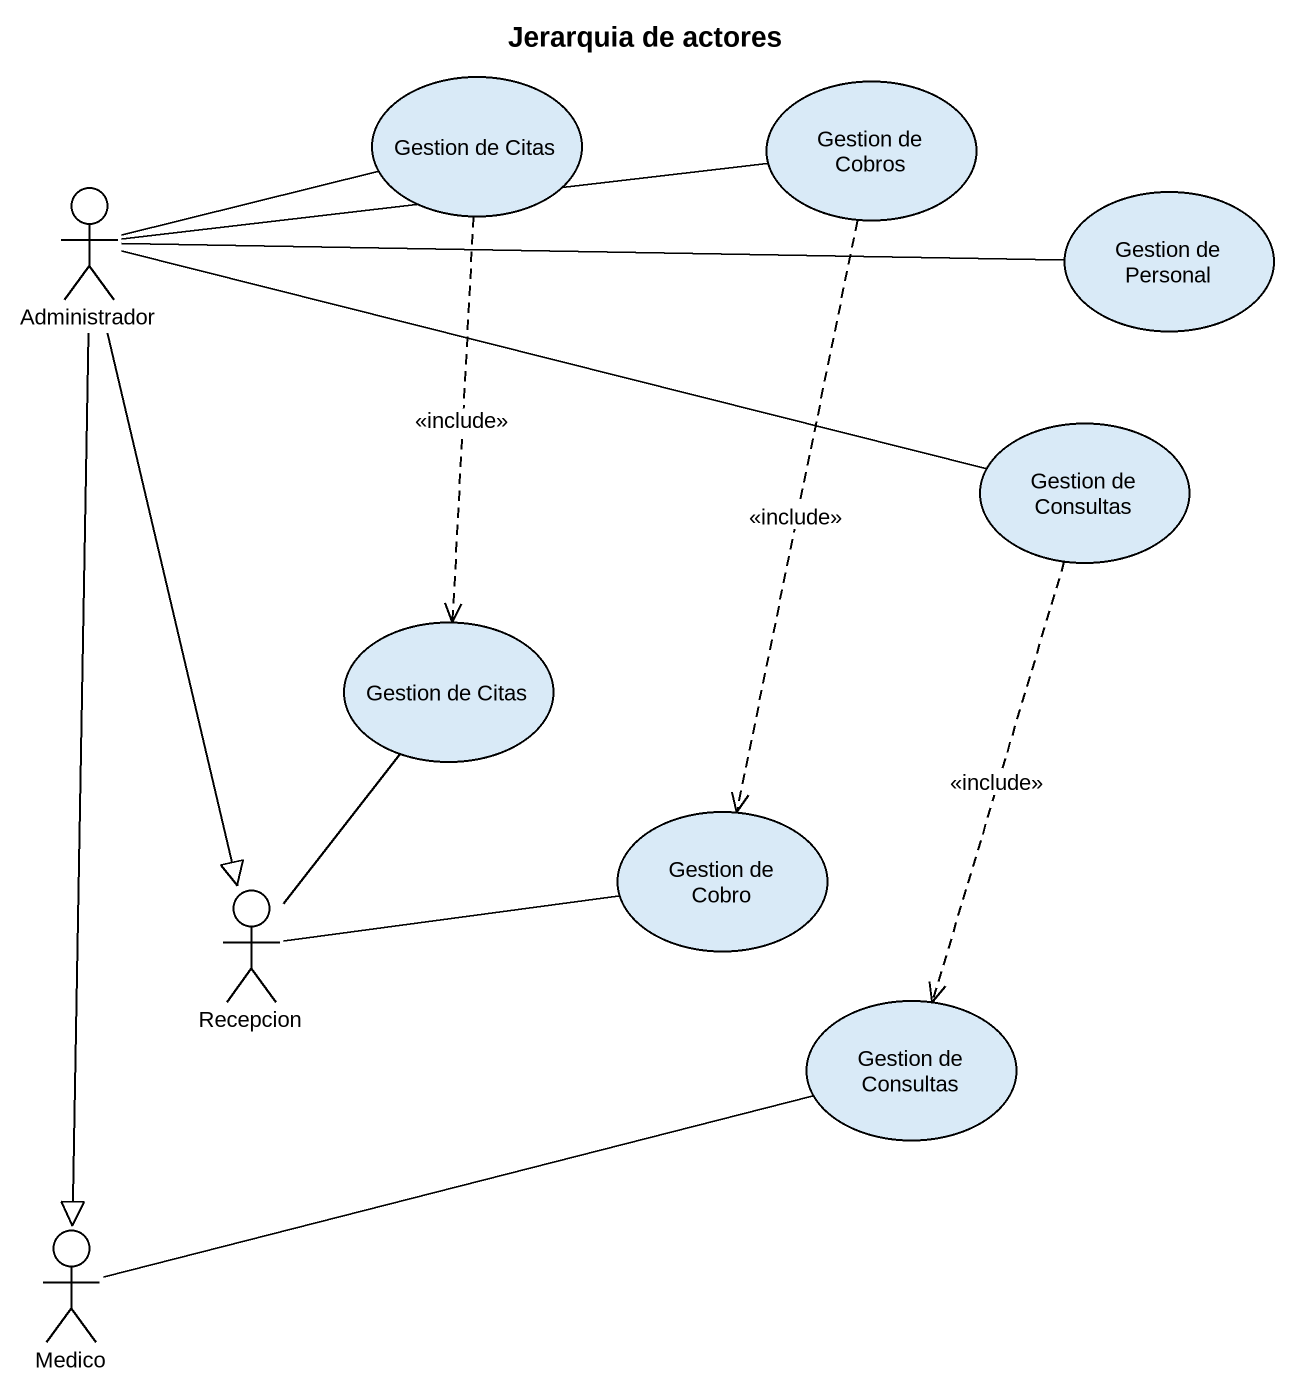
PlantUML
@startuml
title Jerarquia de actores
usecase "Gestion de Citas" as Gestion_de_Citas
usecase "Gestion de Cobros" as Gestion_de_Cobros
actor Administrador
usecase "Gestion de Personal" as Gestion_de_Personal
usecase "Gestion de Consultas" as Gestion_de_Consultas
usecase "Gestion de Citas" as Gestion_de_Citas_2
usecase "Gestion de Cobro" as Gestion_de_Cobro
actor Recepcion
usecase "Gestion de Consultas" as Gestion_de_Consultas_2
actor Medico
Gestion_de_Citas ..> Gestion_de_Citas_2 : <<include>>
Gestion_de_Cobros ..> Gestion_de_Cobro : <<include>>
Administrador -right- Gestion_de_Citas
Administrador -right- Gestion_de_Cobros
Administrador -right- Gestion_de_Personal
Administrador -right- Gestion_de_Consultas
Administrador --|> Recepcion
Administrador --|> Medico
Gestion_de_Consultas ..> Gestion_de_Consultas_2 : <<include>>
Recepcion -up- Gestion_de_Citas_2
Recepcion -right- Gestion_de_Cobro
Medico -right- Gestion_de_Consultas_2
@enduml
